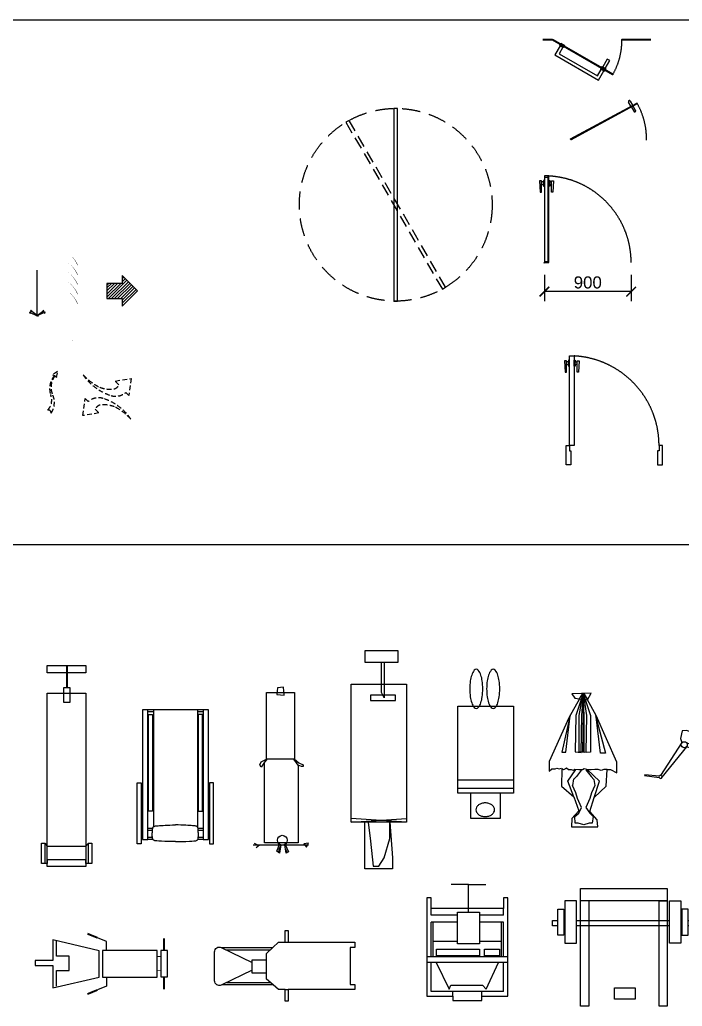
# Model space of a CAD drawing. Header units: millimetres. Extents: x 14385 to 129787, y 107826 to 186798.
# Drawn here: x 45689 to 52562, y 129782 to 140022 of the extents above; entities that cross this region are included whole.
import ezdxf

# ---------------------------------------------------------------- set-up
doc = ezdxf.new("R2010")
doc.units = ezdxf.units.MM
doc.header["$LTSCALE"] = 1000
doc.header["$PDMODE"] = 35
for name, pattern in [('CENTER', [50.8, 31.75, -6.35, 6.35, -6.35]), ('DASHED', [0.75, 0.5, -0.25]), ('DASHED2', [0.375, 0.25, -0.125]), ('HIDDEN2', [0.1875, 0.125, -0.0625])]:
    doc.linetypes.add(name, pattern=pattern)
for name, color, linetype in [('AR-DIM-1', 12, 'Continuous'), ('DOOR', 60, 'Continuous'), ('DS-GLASS', 12, 'Continuous'), ('FF-FURN', 51, 'Continuous')]:
    doc.layers.add(name, color=color, linetype=linetype)
doc.styles.add('ar', font='arial.ttf')
doc.dimstyles.new('1-50', dxfattribs={"dimscale": 50, "dimtxt": 2.5, "dimasz": 2, "dimexe": 2, "dimexo": 2.5, "dimgap": 0.6, "dimtad": 1, "dimdec": 0, "dimrnd": 0.005, "dimzin": 0, "dimdsep": 46, "dimtxsty": 'ar', "dimblk": 'ARCHTICK', "dimcen": 0.125, "dimclrd": 44, "dimclre": 44, "dimclrt": 50, "dimadec": 0, "dimazin": 0, "dimtfac": 1, "dimtdec": 0, "dimtix": 1, "dimtmove": 1, "dimatfit": 3, "dimldrblk": 'DOT', "dimfxl": 0, "dimtvp": 1, "dimtolj": 1, "dimtzin": 0, "dimarcsym": 0})

# ---------------------------------------------------------------- blocks, each defined once
blk = doc.blocks.new('A$C774F657C')
at = {"linetype": 'Continuous'}
h = blk.add_hatch(dxfattribs=at)
h.set_pattern_fill('NET', color=0, scale=400, style=0)
h.set_pattern_definition([(0, (-28517.326, -47977.11), (0, 50), []), (90, (-28517.326, -47977.11), (-50, 3e-15), [])])
h.paths.add_polyline_path([(-663, 495), (-646, 490), (-642, 500), (-841, 500), (-731, 490)])
at = {"color": 0, "linetype": 'Continuous'}
for p, q in [((-288, 698), (-261, 671)), ((-206, 674), (-206, 700)), ((-1123, 420), (-1126, 421)), ((-952, 386), (-1071, 410)), ((-731, 490), (-663, 495)), ((-663, 495), (-646, 490)), ((-646, 490), (-646, 457)), ((-952, 386), (-690, 385)), ((-809, 334), (-704, 334)), ((-794, 320), (-762, 320)), ((-756, 320), (-716, 320)), ((-716, 262), (-794, 262)), ((-634, 282), (-632, 287)), ((-823, 45), (-689, 45))]:
    blk.add_line(p, q, dxfattribs=at)
at = {"color": 8}
for p, q in [((-206, 294), (0, 294)), ((-206, 269), (0, 269)), ((-206, 244), (0, 244)), ((-206, 219), (0, 219)), ((-206, 194), (0, 194)), ((-206, 169), (0, 169)), ((-206, 145), (0, 145)), ((-206, 120), (0, 120)), ((-967, 6), (-545, 6))]:
    blk.add_line(p, q, dxfattribs=at)
at = {"color": 9}
for p, q in [((-103, 294), (-103, 294)), ((-103, 269), (-103, 269)), ((-103, 244), (-103, 244)), ((-103, 219), (-103, 219)), ((-103, 194), (-103, 194)), ((-103, 169), (-103, 169)), ((-103, 145), (-103, 145)), ((-103, 120), (-103, 120))]:
    blk.add_line(p, q, dxfattribs=at)
at = {"color": 3}
blk.add_line((-103, 0), (-103, 0), dxfattribs=at)
at = {"color": 0, "linetype": 'Continuous'}
for points in [[(-1510, 86), (-1512, 79), (-1361, 58, 0.768124), (-1330, 60), (-1074, 375), (-874, 334), (-809, 334), (-809, 320), (-794, 320), (-794, 262), (-823, 262), (-823, 45), (-967, 6), (-967, 0), (-545, 0), (-545, 6), (-689, 45), (-689, 262), (-716, 262), (-716, 320), (-704, 320), (-704, 334), (-628, 334, 0.414214), (-566, 397), (-566, 397), (-524, 505), (-389, 594), (-304, 613), (-257, 633), (-261, 671), (-206, 674), (-206, 0), (0, 0), (0, 604, 0.20138), (93, 689), (94, 700), (-152, 700), (-158, 705), (-242, 713), (-277, 713), (-288, 698), (-346, 683), (-477, 633), (-574, 579), (-640, 509), (-642, 500), (-841, 500), (-972, 512), (-1075, 547), (-1121, 541), (-1138, 461), (-1126, 421), (-1345, 79, 0.310047), (-1361, 70), (-1510, 86)], [(0, 604, -0.409045), (-206, 700)], [(-1361, 70, 0.191019), (-1361, 58, 0.137454)]]:
    blk.add_lwpolyline(points, format="xyb", dxfattribs=at)
for points in [[(-206, 700), (-152, 700)], [(-841, 500), (-731, 490)], [(-778, 494), (-772, 496), (-766, 497), (-760, 498), (-754, 496), (-749, 493), (-746, 491)], [(-646, 490), (-642, 500)], [(-769, 334), (-756, 309), (-634, 282)], [(-764, 334), (-753, 314), (-632, 287)]]:
    blk.add_lwpolyline(points, dxfattribs=at)
at = {"color": 8}
blk.add_lwpolyline([(-206, 689), (93, 689)], dxfattribs=at)
at = {"color": 0, "linetype": 'Continuous'}
blk.add_circle((-1100, 397), 31.8, dxfattribs=at)
for centre, radius, start, end in [((-628, 397), 62.6, 0, 270), ((-1346, 63), 15.9, 349.3494, 87.0736)]:
    blk.add_arc(centre, radius, start, end, dxfattribs=at)
blk.add_ellipse((-599, 276), major_axis=(42.3, -9.8), ratio=0.097212, start_param=-2.514169, end_param=2.500213, dxfattribs=at)
blk = doc.blocks.new('A$C269C04DD')
at = {"color": 0, "linetype": 'Continuous'}
blk.add_line((79, -53), (160, -64), dxfattribs=at)
at = {"color": 8}
for p, q in [((-41, -907), (41, -785)), ((157, -785), (285, -907)), ((18, -1071), (-41, -907))]:
    blk.add_line(p, q, dxfattribs=at)
at = {"color": 0, "linetype": 'Continuous'}
blk.add_lwpolyline([(-104, -778), (-110, -959), (18, -1071), (70, -1215), (0, -1296), (-6, -1383), (267, -1383), (261, -1308), (186, -1221), (231, -1076), (354, -959), (366, -785), (401, -785), (465, -820), (465, -709), (250, -227), (160, -64), (163, -64), (201, 6), (0, 0), (29, -47), (79, -53), (-34, -251), (-235, -704), (-237, -804), (-209, -779), (-192, -779), (-174, -779), (-157, -773), (-134, -779), (-110, -773), (-104, -778)], dxfattribs=at)
at = {"color": 8}
for points in [[(118, 3), (39, -225), (33, -603), (97, -610), (103, -226), (119, 3)], [(116, 3), (116, -605), (76, -605), (76, -227), (116, 3)], [(79, -53), (112, 3)], [(119, 3), (108, -604), (149, -605), (156, -227), (119, 3)], [(117, 3), (192, -227), (192, -605), (128, -610), (128, -227), (116, 3)], [(123, 4), (160, -64)], [(-17, -221), (-105, -605), (-64, -605), (-17, -227)], [(244, -227), (349, -616), (296, -616), (250, -238)], [(366, -785), (331, -785), (302, -796), (273, -785), (238, -785), (198, -791), (168, -791), (128, -779), (110, -791), (93, -791), (70, -791), (29, -785), (17, -796), (-6, -791), (-35, -791), (-58, -773), (-87, -791), (-104, -778)], [(145, -791), (198, -860), (227, -889), (238, -953), (203, -1029), (186, -1087), (145, -1180), (184, -1240), (221, -1273), (209, -1343), (180, -1343), (122, -1360), (64, -1343), (35, -1343), (31, -1275), (71, -1238), (99, -1180), (58, -1087), (41, -1029), (6, -953)], [(99, -791), (46, -860), (17, -889)], [(17, -884), (6, -953)], [(231, -1076), (285, -907)]]:
    blk.add_lwpolyline(points, dxfattribs=at)
blk = doc.blocks.new('A$C72FD51F9')
at = {"color": 0, "linetype": 'Continuous'}
for points in [[(123, 179, 0.034314), (128, 96, 0.046169), (143, 36, 0.089204), (170, -14, 0.22708), (190, -24, 0.22708), (211, -14, 0.089204), (238, 36, 0.046169), (252, 96, 0.034314), (258, 179, 0.034314), (252, 263, 0.046169), (238, 323, 0.089204), (211, 373, 0.22708), (190, 383, 0.22708), (170, 373, 0.089204), (143, 323, 0.046169), (128, 263, 0.034314)], [(298, 179, 0.034314), (304, 96, 0.046169), (318, 36, 0.089204), (345, -14, 0.22708), (366, -24, 0.22708), (387, -14, 0.089204), (414, 36, 0.046169), (428, 96, 0.034314), (434, 179, 0.034314), (428, 263, 0.046169), (414, 323, 0.089204), (387, 373, 0.22708), (366, 383, 0.22708), (345, 373, 0.089204), (318, 323, 0.046169), (304, 263, 0.034314)], [(187, -1075, 0.128398), (194, -1101, 0.10627), (215, -1125, 0.085057), (245, -1140, 0.074411), (283, -1146, 0.074411), (321, -1140, 0.085057), (351, -1125, 0.10627), (373, -1101, 0.128398), (380, -1075, 0.128398), (373, -1049, 0.10627), (351, -1024, 0.085057), (321, -1009, 0.074411), (283, -1004, 0.074411), (245, -1009, 0.085057), (215, -1024, 0.10627), (194, -1049, 0.128398)]]:
    blk.add_lwpolyline(points, format="xyb", close=True, dxfattribs=at)
blk.add_lwpolyline([(0, 0), (576, 0), (576, -903), (0, -903)], close=True, dxfattribs=at)
for points in [[(576, -768), (0, -768)], [(576, -853), (0, -853)], [(438, -903), (438, -1167), (133, -1167), (133, -903)]]:
    blk.add_lwpolyline(points, dxfattribs=at)
blk = doc.blocks.new('A$C6D7D6F4E')
at = {"color": 0, "linetype": 'Continuous'}
for p, q in [((288, -690), (0, -690)), ((8, -690), (0, -698)), ((326, -753), (282, -690)), ((433, -1584), (-141, -1584)), ((-128, -1564), (-87, -1584)), ((-73, -1584), (-110, -1610))]:
    blk.add_line(p, q, dxfattribs=at)
for points in [[(288, -690), (334, -728), (378, -750), (378, -767), (360, -767), (326, -753), (326, -1558), (-23, -1558), (-23, -727), (0, -698), (-23, -721), (-58, -773), (-69, -750), (-57, -718), (0, -690), (0, 0), (288, 0), (288, -690)], [(146, -1584), (134, -1668), (105, -1645), (129, -1584)], [(144, -1595), (127, -1624), (127, -1659)], [(196, -1584), (227, -1651), (204, -1668), (190, -1584)], [(195, -1618), (197, -1624), (212, -1659)]]:
    blk.add_lwpolyline(points, dxfattribs=at)
for points in [[(175, 58), (112, 51), (105, -19), (182, -27)], [(413, -1604), (436, -1564), (385, -1570)]]:
    blk.add_lwpolyline(points, close=True, dxfattribs=at)
blk.add_circle((162, -1532), 50.9, dxfattribs=at)
blk = doc.blocks.new('A$C6BDC59FA')
at = {"color": 8}
for p, q in [((0, -1432), (572, -1394)), ((572, -1432), (0, -1394))]:
    blk.add_line(p, q, dxfattribs=at)
at = {"color": 0, "linetype": 'Continuous'}
blk.add_line((401, -1432), (143, -1432), dxfattribs=at)
for points in [[(486, 229), (486, 344), (143, 344), (143, 229)], [(200, -115), (200, -172), (401, -172), (458, -172), (458, -115)]]:
    blk.add_lwpolyline(points, close=True, dxfattribs=at)
for points in [[(343, 229), (343, 0), (343, -143), (315, -86), (315, 229)], [(0, 0), (572, 0), (572, -1432), (401, -1432), (429, -1804), (429, -1919), (429, -1919), (143, -1919), (143, -1432), (0, -1432), (0, 0)]]:
    blk.add_lwpolyline(points, dxfattribs=at)
at = {"color": 8}
blk.add_lwpolyline([(175, -1432), (200, -1632), (229, -1890), (286, -1890), (343, -1804), (401, -1604), (401, -1432)], dxfattribs=at)
blk = doc.blocks.new('CH14')
at = {"color": 0, "linetype": 'Continuous'}
for p, q in [((-287, 1346), (-233, 1346)), ((233, 1346), (287, 1346)), ((-287, 0), (287, 0))]:
    blk.add_line(p, q, dxfattribs=at)
at = {"color": 50}
for p, q in [((-287, 1325), (-238, 1325)), ((-287, 1254), (-237, 1254)), ((-287, 1233), (-235, 1233)), ((235, 1233), (287, 1233)), ((237, 1254), (287, 1254)), ((238, 1325), (287, 1325)), ((-228, 0), (-228, 1215)), ((228, 0), (228, 1214)), ((-287, 21), (-228, 21)), ((228, 21), (287, 21))]:
    blk.add_line(p, q, dxfattribs=at)
at = {"color": 0, "linetype": 'Continuous'}
for points in [[(-354, 760), (-354, 1393), (-396, 1393), (-396, 760)], [(-287, 0), (-287, 1346), (-342, 1346), (-342, 0)], [(342, 0), (342, 1346), (287, 1346), (287, 0)], [(354, 760), (354, 1393), (396, 1393), (396, 760)]]:
    blk.add_lwpolyline(points, close=True, dxfattribs=at)
for points in [[(0, 1369), (-61, 1367), (-108, 1366), (-145, 1364), (-172, 1363), (-191, 1362), (-204, 1361), (-212, 1359), (-218, 1357), (-223, 1355), (-227, 1353), (-231, 1349), (-233, 1345), (-235, 1341), (-237, 1335), (-238, 1329), (-238, 1321), (-239, 1312), (-239, 1303), (-239, 1292), (-239, 1282), (-238, 1272), (-238, 1262), (-237, 1252), (-237, 1244), (-236, 1237), (-235, 1231), (-234, 1227), (-233, 1223), (-232, 1220), (-230, 1217), (-228, 1215), (-227, 1213), (-224, 1212), (-221, 1210), (-218, 1209), (-213, 1207), (-207, 1206), (-199, 1205), (-190, 1204), (-178, 1203), (-164, 1202), (-147, 1201), (-128, 1200), (-107, 1199), (-84, 1198), (-58, 1197), (-30, 1196), (0, 1195)], [(0, 1369), (61, 1367), (108, 1366), (145, 1364), (172, 1363), (191, 1362), (204, 1361), (212, 1359), (218, 1357), (223, 1355), (227, 1353), (231, 1349), (233, 1345), (235, 1341), (237, 1335), (238, 1329), (238, 1321), (239, 1312), (239, 1303), (239, 1292), (239, 1282), (238, 1272), (238, 1262), (237, 1252), (237, 1244), (236, 1237), (235, 1231), (234, 1227), (233, 1223), (232, 1220), (230, 1217), (228, 1215), (227, 1213), (224, 1212), (221, 1210), (218, 1209), (213, 1207), (207, 1206), (199, 1205), (190, 1204), (178, 1203), (164, 1202), (147, 1201), (128, 1200), (107, 1199), (84, 1198), (58, 1197), (30, 1196), (0, 1195)]]:
    blk.add_lwpolyline(points, dxfattribs=at)
at = {"color": 8}
for points in [[(-238, 49), (-238, 1054), (-280, 1054), (-280, 49)], [(238, 49), (238, 1054), (280, 1054), (280, 49)]]:
    blk.add_lwpolyline(points, close=True, dxfattribs=at)
blk = doc.blocks.new('B12')
at = {"color": 0, "linetype": 'Continuous'}
for p, q in [((-353.62, 379.63), (-353.62, 122.48)), ((375.21, 122.48), (375.21, 379.63)), ((-439.37, 122.48), (460.97, 122.48)), ((-353.62, 122.48), (-439.37, 122.48))]:
    blk.add_line(p, q, dxfattribs=at)
for points in [[(-353.62, 1215.33), (-353.62, 379.63), (375.21, 379.63), (375.21, 1215.33), (460.97, 1215.33), (460.97, -6.09), (-439.37, -6.09), (-439.37, 1215.33), (-353.62, 1215.33)], [(-718.04, 379.63), (-654.13, 379.63)], [(-654.13, 326.05), (-718.04, 326.05), (-718.04, 379.63)], [(-589.82, 379.63), (-579.1, 379.63)], [(-579.1, 326.05), (-589.82, 326.05)], [(-461.2, 379.63), (-353.62, 379.63)], [(-353.62, 326.05), (-461.2, 326.05)], [(375.21, 326.05), (-353.62, 326.05)], [(375.21, 379.63), (504.24, 379.63)], [(504.24, 326.05), (375.21, 326.05)], [(622.14, 379.63), (632.86, 379.63)], [(632.86, 326.05), (622.14, 326.05)], [(697.17, 379.63), (750.36, 379.63), (750.36, 326.05), (697.17, 326.05)]]:
    blk.add_lwpolyline(points, dxfattribs=at)
at = {"color": 8}
blk.add_lwpolyline([(-107.1, 1140.33), (107.26, 1140.33), (107.26, 1022.48), (-107.1, 1022.48)], close=True, dxfattribs=at)
at = {"color": 0, "linetype": 'Continuous'}
for points in [[(-579.1, 561.77), (-461.2, 561.77), (-461.2, 122.48), (-579.1, 122.48)], [(622.14, 561.77), (504.24, 561.77), (504.24, 122.48), (622.14, 122.48)], [(-589.82, 476.05), (-654.13, 476.05), (-654.13, 208.2), (-589.82, 208.2)], [(632.86, 476.05), (697.17, 476.05), (697.17, 208.2), (632.86, 208.2)]]:
    blk.add_lwpolyline(points, close=True, dxfattribs=at)
blk = doc.blocks.new('JS-2')
at = {"color": 0, "linetype": 'Continuous'}
for p, q in [((-387, 877), (-387, 946)), ((363, 877), (363, 946)), ((-113, 877), (-387, 877)), ((-113, 582), (-113, 908)), ((-113, 908), (114, 908)), ((114, 908), (114, 582)), ((363, 877), (114, 877)), ((-387, 445), (-387, 805)), ((-113, 805), (-387, 805)), ((-367, 445), (-367, 805)), ((363, 805), (114, 805)), ((343, 445), (343, 805)), ((363, 445), (363, 805)), ((-367, 607), (-113, 607)), ((-333, 457), (-333, 526)), ((-333, 526), (114, 526)), ((114, 582), (-113, 582)), ((114, 607), (343, 607)), ((114, 526), (114, 457)), ((166, 526), (321, 526)), ((166, 457), (166, 526)), ((321, 526), (321, 457)), ((408, 445), (-432, 445)), ((114, 457), (-333, 457)), ((321, 457), (166, 457)), ((408, 385), (-432, 385)), ((-387, 85), (-387, 385)), ((-336, 385), (-200, 110)), ((184, 110), (310, 385)), ((363, 85), (363, 385)), ((-200, 110), (-183, 152)), ((-183, 152), (146, 152)), ((146, 152), (184, 110)), ((363, 85), (-387, 85)), ((-162, 37), (-162, 85)), ((138, 37), (138, 85))]:
    blk.add_line(p, q, dxfattribs=at)
for points in [[(0, 908), (0, 1198), (-180, 1198)], [(0, 908), (0, 1198), (180, 1198)], [(138, 37), (408, 37), (408, 1057), (363, 1057), (363, 946), (-387, 946), (-387, 1057), (-432, 1057), (-432, 37), (-162, 37), (-162, -8), (138, -8), (138, 37)]]:
    blk.add_lwpolyline(points, dxfattribs=at)
blk = doc.blocks.new('JIAN04')
at = {"color": 0, "linetype": 'Continuous'}
for p, q in [((-213.1, -869.9), (-213.1, -1082.4)), ((240.6, -1082.4), (240.6, -869.9))]:
    blk.add_line(p, q, dxfattribs=at)
for points in [[(-189.4, 896.6), (-189.4, 972.1), (212.2, 972.1), (212.2, 896.6)], [(-19.4, 594.3), (51.5, 594.3), (51.5, 740.7), (-19.4, 740.7)], [(-187.1, -1114.5), (-187.1, 685.5), (212.9, 685.5), (212.9, -1114.5)]]:
    blk.add_lwpolyline(points, close=True, dxfattribs=at)
at = {"color": 0, "linetype": 'Continuous', "const_width": 20}
blk.add_lwpolyline([(17, 972.5), (17, 739.1)], dxfattribs=at)
at = {"color": 0, "linetype": 'Continuous'}
blk.add_lwpolyline([(-187.1, -1082.4), (-246.1, -1082.4), (-246.1, -869.9), (-213.1, -869.9), (-189.4, -902.9), (212.2, -902.9), (240.6, -869.9), (273.6, -869.9), (273.6, -1082.4), (212.9, -1082.4), (212.9, -1044.6), (-187.1, -1044.6), (-187.1, -1082.4), (-187.1, -1082.4)], dxfattribs=at)
blk = doc.blocks.new('JIAN03')
at = {"color": 0, "linetype": 'Continuous'}
for p, q in [((-263.5, 372.7), (-154.8, -109.1)), ((119.2, -109.1), (232.6, 372.7)), ((-249.3, -184.7), (-287.1, -90.2)), ((216.7, -184.7), (254.5, -90.2)), ((-154.8, -184.7), (-249.3, -184.7)), ((-154.8, -109.1), (119.2, -109.1)), ((122.2, -184.7), (216.7, -184.7)), ((-152.5, -746.7), (-152.5, -817.6)), ((121.5, -746.7), (-152.5, -746.7)), ((-152.5, -817.6), (121.5, -817.6)), ((121.5, -817.6), (121.5, -746.7))]:
    blk.add_line(p, q, dxfattribs=at)
for points in [[(232.6, 372.7), (20, 372.7), (20, 556.9), (-32, 556.9), (-32, 372.7), (-263.5, 372.7)], [(-249.3, 334.9), (-84, 334.9), (-84, 202.6), (62.5, 202.6), (62.5, 334.9), (218.4, 334.9)]]:
    blk.add_lwpolyline(points, dxfattribs=at)
for points, const_width in [([(-287.1, -90.2), (-329.6, 13.7)], 20), ([(254.5, -90.2), (297, 13.7)], 20), ([(-86.7, -708.8), (-86.7, -746.4)], 10), ([(61.7, -708.8), (61.7, -746.4)], 10), ([(-152.6, -779.8), (-280.1, -779.8)], 20), ([(248.5, -779.8), (121, -779.8)], 20)]:
    blk.add_lwpolyline(points, dxfattribs=dict(at, const_width=const_width))
blk.add_lwpolyline([(-154.8, -708.9), (121.5, -708.9), (121.5, -142.2), (-154.7, -142.2)], close=True, dxfattribs=at)
blk = doc.blocks.new('JIAN01')
for p, q in [((-44, 337), (-197, 651)), ((192, 659), (35, 337)), ((-172, 600), (-172, 150)), ((167, 607), (167, 150)), ((-76, 337), (62, 337)), ((-76, 190), (-76, 337)), ((62, 337), (62, 190)), ((-197, 120), (-139, 190)), ((-139, 190), (130, 190)), ((130, 190), (192, 122))]:
    blk.add_line(p, q)
at = {"color": 0, "linetype": 'Continuous'}
for p, q in [((-244, -6), (-244, -37)), ((246, -6), (246, -37))]:
    blk.add_line(p, q, dxfattribs=at)
blk.add_lwpolyline([(246, -6), (369, -6), (369, -37), (246, -37), (246, -728), (193, -728), (193, -681), (-192, -681), (-192, -728), (-244, -728), (-244, -37), (-366, -37), (-366, -6), (-244, -6), (-244, 63), (-197, 120), (-197, 651), (-201, 659, -0.532168), (-154, 727), (146, 727, -0.537036), (192, 658), (192, 122), (246, 63), (246, -6)], format="xyb", dxfattribs=at)
blk = doc.blocks.new('ARROW2')
at = {"color": 0}
for p, q in [((0.016, -0.079), (0.206, 0.111)), ((0.317, 0), (0.159, 0.159)), ((0.159, 0.159), (0.159, 0.079)), ((0.159, 0.127), (0.175, 0.143)), ((0.159, 0.095), (0.19, 0.127)), ((0, 0.064), (0.016, 0.079)), ((0, 0.032), (0.048, 0.079)), ((0, 0), (0.079, 0.079)), ((0, -0.032), (0.111, 0.079)), ((0, -0.064), (0.143, 0.079)), ((0, 0.079), (0, -0.079)), ((0.159, 0.079), (0, 0.079)), ((0.048, -0.079), (0.222, 0.095)), ((0.08, -0.079), (0.238, 0.079)), ((0.111, -0.079), (0.254, 0.063)), ((0.143, -0.079), (0.27, 0.047)), ((0.159, -0.096), (0.286, 0.032)), ((0.159, -0.127), (0.302, 0.016)), ((0.159, -0.159), (0.317, 0)), ((0, -0.079), (0.159, -0.079)), ((0.159, -0.079), (0.159, -0.159))]:
    blk.add_line(p, q, dxfattribs=at)
blk = doc.blocks.new('_ArchTick')
at = {"color": 0, "linetype": 'ByBlock', "const_width": 0.15}
blk.add_lwpolyline([(-0.5, -0.5), (0.5, 0.5)], dxfattribs=at)
blk = doc.blocks.new('*D534')
at = {"layer": 'AR-DIM-1', "color": 44, "lineweight": -2}
for p, q in [((51132, 137375), (51132, 137100)), ((52032, 137375), (52032, 137100)), ((52032, 137200), (51132, 137200))]:
    blk.add_line(p, q, dxfattribs=at)
at = {"layer": 'DEFPOINTS', "color": 0}
for p in [(51132, 137500, 0), (52032, 137500, 0), (51132, 137200)]:
    blk.add_point(p, dxfattribs=at)
at = {"layer": 'AR-DIM-1', "color": 44, "lineweight": -2, "xscale": 100, "yscale": 100, "zscale": 100, "rotation": 180}
blk.add_blockref('_ArchTick', (51132, 137200), dxfattribs=at)
at = {"layer": 'AR-DIM-1', "color": 44, "lineweight": -2, "xscale": 100, "yscale": 100, "zscale": 100}
blk.add_blockref('_ArchTick', (52032, 137200), dxfattribs=at)
at = {"layer": 'AR-DIM-1', "color": 50, "insert": (51582, 137294), "char_height": 125, "attachment_point": 5, "style": 'ar'}
blk.add_mtext('\\A1;900', dxfattribs=at)
blk = doc.blocks.new('_Dot')
at = {"color": 0, "linetype": 'ByBlock', "lineweight": -2}
blk.add_line((-0.5, 0), (-1, 0), dxfattribs=at)
at = {"color": 0, "linetype": 'ByBlock', "const_width": 0.5}
blk.add_lwpolyline([(-0.25, 0, 1), (0.25, 0, 1)], format="xyb", close=True, dxfattribs=at)
blk = doc.blocks.new('A$C24C71E7D')
at = {"color": 8}
for p, q in [((-155, -1089, 0), (-148, -971, 0)), ((-148, -971, 0), (-135, -971, 0)), ((-135, -971, 0), (-135, -1050, 0)), ((-25, -971, 0), (-25, -1050, 0)), ((-12, -971, 0), (-25, -971, 0)), ((-5, -1089, 0), (-12, -971, 0)), ((-135, -1089, 0), (-155, -1089, 0)), ((-135, -1050, 0), (-135, -1079, 0)), ((-135, -1050, 0), (-115, -1050, 0)), ((-135, -1079, 0), (-135, -1089, 0)), ((-115, -1079, 0), (-135, -1079, 0)), ((-115, -1035, 0), (-105, -1035, 0)), ((-115, -1050, 0), (-115, -1035, 0)), ((-115, -1050, 0), (-115, -1079, 0)), ((-115, -1094, 0), (-115, -1079, 0)), ((-105, -1094, 0), (-115, -1094, 0)), ((-105, -1035, 0), (-105, -1094, 0)), ((-55, -1035, 0), (-55, -1094, 0)), ((-45, -1035, 0), (-55, -1035, 0)), ((-55, -1094, 0), (-45, -1094, 0)), ((-45, -1050, 0), (-45, -1035, 0)), ((-45, -1050, 0), (-45, -1079, 0)), ((-25, -1050, 0), (-45, -1050, 0)), ((-45, -1079, 0), (-25, -1079, 0)), ((-45, -1094, 0), (-45, -1079, 0)), ((-25, -1050, 0), (-25, -1079, 0)), ((-25, -1079, 0), (-25, -1089, 0)), ((-25, -1089, 0), (-5, -1089, 0))]:
    blk.add_line(p, q, dxfattribs=at)
at = {"elevation": 0}
for points in [[(-1020, -210), (-985, -210), (-985, -155), (-970, -155), (-970, -10), (-1020, -10)], [(-20, -210), (-55, -210), (-55, -155), (-70, -155), (-70, -10), (-20, -10)], [(-55, -210), (-55, -1140), (-105, -1140), (-105, -210)]]:
    blk.add_lwpolyline(points, close=True, dxfattribs=at)
at = {"color": 8, "linetype": 'CENTER', "ltscale": 5}
blk.add_arc((-53, -209, 0), 932, 180.0601, 266.7751, dxfattribs=at)
blk = doc.blocks.new('arrow_01')
for p, q in [((-83, -37), (10, 5)), ((0, 0), (-70, -54)), ((83, -37), (-10, 5)), ((0, 0), (70, -54)), ((-59, -57), (-79, -23)), ((59, -57), (79, -23))]:
    blk.add_line(p, q)

msp = doc.modelspace()

# ---------------------------------------------------------------- linework, layer by layer
at = {"color": 1}
for p, q in [((18573.3, 140021.6), (80368.9, 140021.6)), ((18573.3, 134574.6), (80368.9, 134574.6))]:
    msp.add_line(p, q, dxfattribs=at)
at = {"layer": 'DOOR'}
for p, q in [((51101.8, 138349.1, 0), (51081.8, 138349.1, 0)), ((51081.8, 138349.1, 0), (51088.5, 138231, 0)), ((51101.8, 138339.3, 0), (51101.8, 138349.1, 0)), ((51121.8, 138339.3, 0), (51101.8, 138339.3, 0)), ((51101.8, 138309.9, 0), (51101.8, 138339.3, 0)), ((51131.8, 138354, 0), (51121.8, 138354, 0)), ((51121.8, 138354, 0), (51121.8, 138339.3, 0)), ((51121.8, 138309.9, 0), (51121.8, 138339.3, 0)), ((51176.8, 138400.3, 0), (51131.8, 138400.3, 0)), ((51131.8, 138400.3, 0), (51131.8, 137500.3, 0)), ((51131.8, 138295.2, 0), (51131.8, 138354, 0)), ((51176.8, 137500.3, 0), (51176.8, 138400.3, 0)), ((51176.8, 138354, 0), (51186.8, 138354, 0)), ((51176.8, 138295.2, 0), (51176.8, 138354, 0)), ((51186.8, 138354, 0), (51186.8, 138339.3, 0)), ((51186.8, 138339.3, 0), (51206.8, 138339.3, 0)), ((51186.8, 138309.9, 0), (51186.8, 138339.3, 0)), ((51206.8, 138339.3, 0), (51206.8, 138349.1, 0)), ((51206.8, 138349.1, 0), (51226.8, 138349.1, 0)), ((51206.8, 138309.9, 0), (51206.8, 138339.3, 0)), ((51226.8, 138349.1, 0), (51220.1, 138231, 0)), ((51101.8, 138231, 0), (51101.8, 138309.9, 0)), ((51101.8, 138309.9, 0), (51121.8, 138309.9, 0)), ((51121.8, 138309.9, 0), (51121.8, 138295.2, 0)), ((51121.8, 138295.2, 0), (51131.8, 138295.2, 0)), ((51186.8, 138295.2, 0), (51176.8, 138295.2, 0)), ((51206.8, 138309.9, 0), (51186.8, 138309.9, 0)), ((51186.8, 138309.9, 0), (51186.8, 138295.2, 0)), ((51206.8, 138231, 0), (51206.8, 138309.9, 0)), ((51088.5, 138231, 0), (51101.8, 138231, 0)), ((51220.1, 138231, 0), (51206.8, 138231, 0)), ((51131.8, 137500.3, 0), (51176.8, 137500.3, 0))]:
    msp.add_line(p, q, dxfattribs=at)
at = {"layer": 'DOOR', "color": 65}
for p, q in [((51137.8, 137500.3, 0), (51137.8, 138400.3, 0)), ((51137.8, 138388.5, 0), (51170.8, 138388.5, 0)), ((51170.8, 137500.3, 0), (51170.8, 138400.3, 0)), ((51125.8, 137497.3, 0), (51130.3, 137497.3, 0)), ((51128, 137499.5, 0), (51128, 137495.1, 0)), ((51137.8, 137512, 0), (51170.8, 137512, 0))]:
    msp.add_line(p, q, dxfattribs=at)
at = {"layer": 'DOOR', "elevation": 0}
msp.add_lwpolyline([(51840.3, 139451.3), (51837.6, 139450.6), (51217.5, 139808.6), (51216.8, 139811.3), (51219.8, 139816.5), (51222.5, 139817.3), (51842.6, 139459.3), (51843.3, 139456.5)], close=True, dxfattribs=at)
at = {"layer": 'DOOR', "color": 8, "linetype": 'DASHED', "ltscale": 100, "elevation": 0}
for points in [[(51342.3, 139753.5), (51340, 139749.4), (51299.3, 139772.9), (51301.6, 139777)], [(51335, 139740.8), (51330.3, 139732.6), (51289.6, 139756.1), (51294.3, 139764.2)], [(51760.8, 139495), (51756.1, 139486.8), (51715.5, 139510.3), (51720.1, 139518.4)], [(51770.5, 139511.7), (51765.8, 139503.6), (51725.1, 139527.1), (51729.8, 139535.2)]]:
    msp.add_lwpolyline(points, close=True, dxfattribs=at)
for points in [[(51296.4, 139752.2), (51241.6, 139657.3), (51694.6, 139395.9), (51749.3, 139490.7)], [(51323.5, 139736.6), (51284.4, 139668.8), (51683.1, 139438.6), (51722.2, 139506.4)], [(51292, 139760.2), (51332.6, 139736.7)], [(51296.4, 139752.2), (51323.5, 139736.6)], [(51763.7, 139515.7), (51810.7, 139597), (51783.6, 139612.6), (51736.6, 139531.3)], [(51717.8, 139514.4), (51758.5, 139490.9)], [(51749.3, 139490.7), (51722.2, 139506.4)], [(51727.5, 139531.2), (51768.2, 139507.7)]]:
    msp.add_lwpolyline(points, dxfattribs=at)
at = {"layer": 'DOOR', "color": 8, "linetype": 'DASHED2', "ltscale": 100}
for points in [[(52029.8, 139124.6), (52005, 139167.4, -1), (52022.3, 139177.4), (52047.3, 139134.1)], [(52035.5, 139114.3), (52060.5, 139071, 1), (52077.9, 139081), (52052.9, 139124.3)]]:
    msp.add_lwpolyline(points, format="xyb", dxfattribs=at)
at = {"layer": 'DOOR', "color": 60}
msp.add_lwpolyline([(49609, 139101.1), (49570.7, 139101.1), (49570.7, 137101.1), (49609, 137101.1)], close=True, dxfattribs=at)
at = {"layer": 'DOOR'}
msp.add_lwpolyline([(51403.4, 138783.9), (52089.4, 139157), (52092.2, 139156.2), (52095.2, 139151), (52094.4, 139148.4), (51408.4, 138775.3), (51405.6, 138776), (51402.6, 138781.2)], close=True, dxfattribs=at)
at = {"layer": 'DOOR', "color": 60, "linetype": 'HIDDEN2'}
msp.add_lwpolyline([(49106.4, 138976.7), (49073.3, 138957.6), (50073.3, 137225.6), (50106.4, 137244.7)], close=True, dxfattribs=at)
at = {"layer": 'DOOR', "color": 8, "linetype": 'DASHED', "ltscale": 0.1}
msp.add_lwpolyline([(46069.9, 136308.8), (46081.9, 136371.2), (46029.1, 136336), (46050.8, 136330, 0.2541793), (46007.9, 136132.7, -0.3093967), (45979.1, 135970.2, -0.5144771), (46014.4, 135937.3, 0.2549092), (46032.9, 136124.4, -0.295254), (46056.7, 136326.2)], format="xyb", close=True, dxfattribs=at)
for points in [[(46636.1, 136120.5, -0.1697905), (46348.8, 136334.3, 0.0960385), (46518.9, 136206.9, 0.1238931), (46667.7, 136189.1, 0.2225473), (46717.4, 136230.9), (46679.8, 136271.2), (46845.9, 136299), (46821.1, 136119.9), (46790.4, 136152.7, -0.2526314), (46636.1, 136120.5, 0.2526314)], [(46554.1, 136090.8, -0.1697905), (46841.3, 135877, 0.0960385), (46671.2, 136004.3, 0.1238931), (46522.4, 136022.1, 0.2225473), (46472.7, 135980.4), (46510.3, 135940.1), (46344.2, 135912.2), (46369.1, 136091.4), (46399.8, 136058.5, -0.2526314), (46554.1, 136090.8, 0.2526314)]]:
    msp.add_lwpolyline(points, format="xyb", dxfattribs=at)
at = {"layer": 'DOOR', "color": 8, "linetype": 'HIDDEN2', "ltscale": 1.5}
msp.add_circle((49589.8, 138101.1), 1000, dxfattribs=at)
at = {"layer": 'DOOR', "color": 8, "linetype": 'DASHED', "ltscale": 100}
for centre, radius, start, end in [((51230.1, 139805.8, 0), 705.7, 330.3393, 0.31079), ((51441.6, 138783), 750, 359.23603, 30), ((51131.8, 137500.3, 0), 900, 0, 89.99999)]:
    msp.add_arc(centre, radius, start, end, dxfattribs=at)
at = {"layer": 'DOOR', "color": 65}
msp.add_ellipse((51129.5, 137498.8, 0), major_axis=(-1.45, 0), ratio=0.9800001, start_param=3.1415927, end_param=9.424778, dxfattribs=at)
at = {"layer": 'DS-GLASS', "elevation": 0}
for points in [[(51115.8, 139819.6), (51213.8, 139819.6), (51215.8, 139817.6), (51215.8, 139811.6), (51213.8, 139809.6), (51115.8, 139809.6)], [(52236.3, 139809.6), (51937.8, 139809.6), (51935.8, 139811.6), (51935.8, 139817.6), (51937.8, 139819.6), (52236.3, 139819.6)]]:
    msp.add_lwpolyline(points, dxfattribs=at)
at = {"layer": 'FF-FURN'}
msp.add_line((45870.5, 136950.9), (45870.5, 137421.9), dxfattribs=at)
msp.add_lwpolyline([(46231.9, 137563.7, 1.87, 5, -0.0820562), (46286.8, 137479.2, 5, 0, -0.6829188), (46279.8, 137472.1, 0, 0, 0.040335), (46186.8, 137504.2, 0, 5, -0.1316525), (46286.8, 137379.2, 5, 0, -0.6829188), (46279.8, 137372.1, 0, 0, 0.040335), (46186.8, 137404.2, 0, 5, -0.1316525), (46286.8, 137279.2, 5, 0, -0.6829188), (46279.8, 137272.1, 0, 0, 0.040335), (46186.8, 137304.2, 0, 5, -0.1316525), (46286.8, 137179.2, 5, 0, -0.6829188), (46279.8, 137172.1, 0, 0, 0.040335), (46186.8, 137204.2, 0, 5, -0.1316525), (46286.8, 137079.2, 5, 0, -0.6829188), (46279.8, 137072.1, 0, 0, 0.040335), (46186.8, 137104.2, 0, 0, -0.1316525), (46236.8, 137054.2, 0, 0, 0), (46236.8, 136694.1, 1.5, 5, 0), (46280.1, 136719.1, 0, 0, 0), (46236.8, 136694.1, 1.5, 5, 0), (46193.5, 136719.1, 0, 0, 0), (46236.8, 136694.1, 0, 0, 0)], format="xyseb", dxfattribs=at)

# ---------------------------------------------------------------- block references
at = {"layer": 'DOOR', "color": 8, "linetype": 'DASHED', "ltscale": 100, "xscale": 1000, "yscale": 1000, "zscale": 1000}
msp.add_blockref('ARROW2', (46593.9, 137206.3), dxfattribs=at)
at = {"layer": 'DOOR', "rotation": 180}
msp.add_blockref('A$C24C71E7D', (51336.2, 135392.4, -0.2), dxfattribs=at)
at = {"layer": 'FF-FURN', "xscale": -1, "rotation": 180.000018047641}
msp.add_blockref('arrow_01', (45870.5, 136950.9), dxfattribs=at)
at = {"layer": 'FF-FURN', "linetype": 'Continuous'}
for name, p in [('A$C6BDC59FA', (49127.8, 133126.2)), ('JIAN04', (46162, 132345.7)), ('A$C72FD51F9', (50234.8, 132896.3)), ('A$C6D7D6F4E', (48250.4, 133037.5)), ('A$C269C04DD', (51417.7, 133025.8)), ('A$C774F657C', (53682.7, 132098.9)), ('JS-2', (50344.6, 129849.5))]:
    msp.add_blockref(name, p, dxfattribs=at)
for name, p, rotation in [('CH14', (47303.7, 132859.4), 180), ('B12', (51967.6, 130997.2), 180), ('JIAN01', (48437.6, 130200.6), 90), ('JIAN03', (46405.2, 130238.2), 90)]:
    msp.add_blockref(name, p, dxfattribs=dict(at, rotation=rotation))

# ---------------------------------------------------------------- dimensions: what is measured, and where the dimension line sits
at = {"layer": 'AR-DIM-1'}
dim = msp.add_linear_dim(base=(51131.8, 137200.1), p1=(52031.8, 137500.3, 0), p2=(51131.8, 137500.3, 0), dimstyle='1-50', override={"dimtxsty": 'ar'}, dxfattribs=at)
dim.commit()
dim.dimension.update_dxf_attribs({"geometry": '*D534', "text_midpoint": (51581.8, 137293.9)})

doc.saveas('drawing.dxf')
